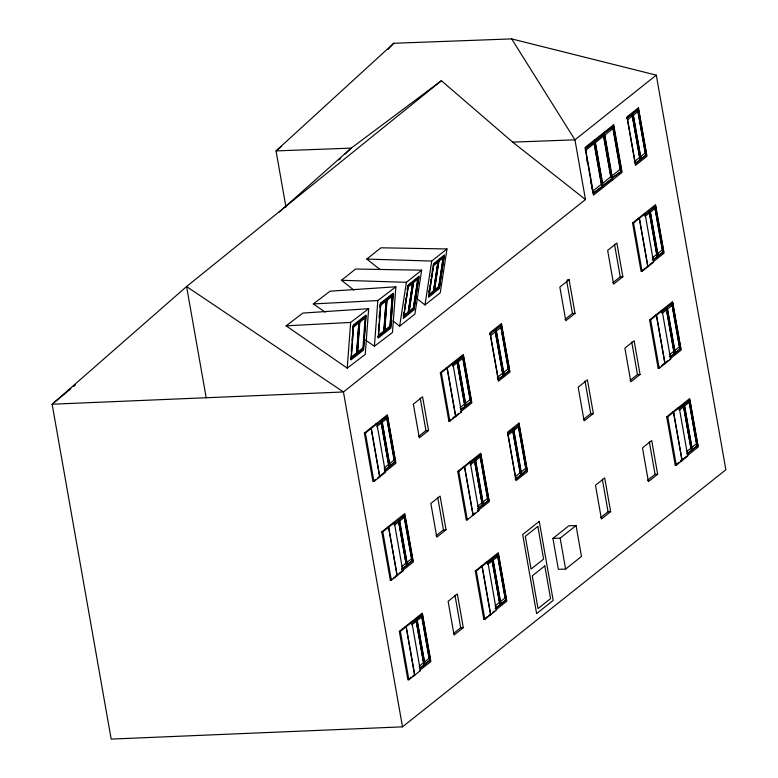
<?xml version="1.0" encoding="UTF-8"?>
<svg xmlns="http://www.w3.org/2000/svg" width="778" height="778" viewBox="0 0 778 778"><rect width="100%" height="100%" fill="white"/><g stroke="black" fill="none" stroke-linecap="round" stroke-linejoin="round"><path stroke-width="1.17" d="M351.296 351.423L351.549 346.074M352.074 340.657L352.23 336.699M352.852 329.882L352.988 326.147L359.66 321.1L357.296 353.932M351.228 358.716L353.591 325.885L365.806 316.267L363.433 349.098L350.615 358.979L357.51 353.766L359.874 320.935L359.271 321.197L356.898 354.029M356.684 354.194L359.057 321.363M357.744 353.358L362.83 349.361L365.203 316.529L365.806 316.267M378.507 327.703L378.672 325.36M379.265 317.152L379.518 313.631M380.024 306.6L380.189 304.256L387.084 299.044L384.711 331.875L384.108 332.138L386.471 299.306M378.507 329.532L378.847 324.747M379.285 318.766L379.625 313.972M380.063 307.991L380.228 305.598L385.995 301.057L383.836 330.971L378.896 334.871M378.429 336.825L380.802 303.994L393.016 294.376L390.644 327.207L377.826 337.088L384.497 332.041L386.87 299.209M383.894 332.303L386.267 299.472M384.108 332.138L390.041 327.47L392.404 294.638L393.016 294.376M347.221 368.13L350.635 322.432L368.665 308.681L365.252 354.389L347.221 368.13L286.129 325.826L302.856 313.077L368.665 308.681M374.422 346.249L377.836 300.541L395.876 286.79L392.462 332.498L374.422 346.249L365.563 340.103M403.335 315.226L403.685 312.882M407.234 289.533L407.584 287.199M403.675 313.66L403.315 316.062L408.207 312.036L412.564 283.309L407.672 287.335L407.312 289.727M404.949 305.287L405.309 302.895M405.678 300.502L406.038 298.1M418.749 277.308L408.392 285.827L403.607 317.356L413.974 308.837L418.749 277.308L413.089 281.646L408.314 313.174M403.84 316.85L408.129 313.32L412.914 281.801L413.536 281.597L408.761 313.126M408.868 310.441L413.04 282.92L417.776 279.02L413.419 307.748L408.683 311.638M413.721 281.451L408.936 312.97L408.129 313.32M409.15 312.484L413.342 309.041L418.126 277.513M429.018 291.653L429.378 289.319M431.323 276.482L431.683 274.148M429.009 292.431L429.378 290.038M429.923 286.45L430.283 284.058M430.642 281.665L431.012 279.273M431.372 276.871L431.732 274.478M432.101 272.086L432.461 269.694M444.092 256.079L433.725 264.598L428.941 296.126L439.307 287.607L444.092 256.079L438.432 260.426M429.174 295.621L433.463 292.09L438.247 260.572L439.055 260.222L434.27 291.74L433.647 291.945L438.247 261.593M438.88 260.367L434.095 291.896L433.463 292.09M433.647 291.945L438.675 287.811L443.46 256.283M399.649 326.196L406.398 282.307L421.657 270.18L414.907 314.059L399.649 326.196L392.968 320.925M424.983 304.966L431.732 261.077L446.99 248.95L440.241 292.829L424.983 304.966L416.395 298.188M388.086 49.432L393.726 43.276L511.661 38.9L656.292 75.145L725.864 469.756L402.498 726.846L111.176 739.1L52.136 404.22L186.584 286.547L441.408 80.708L512.673 142.131L585.474 199.557L343.448 391.976L52.136 404.22L70.847 388.767M338.984 159.957L340.725 158.265M345.092 154.044L351.209 148.131L441.408 80.708M393.726 43.276L276.044 150.913L285.944 207.065M278.845 212.394L351.209 148.131L276.044 150.913L281.636 146.303M73.657 386.452L75.524 384.906M438.247 260.572L433.093 264.802L433.725 264.598M412.914 281.801L407.76 286.032L408.392 285.827M433.006 266.105L437.897 262.079L433.541 290.807L429.466 294.162M428.834 295.28L430.526 293.889M404.56 315.323L406.252 313.933M405.182 315.119L406.875 313.729M408.732 312.211L410.414 310.821M380.141 269.596L366.778 259.055L380.938 247.803L446.99 248.95M353.854 290.068L341.445 280.284L355.604 269.032L421.657 270.18M656.292 75.145L574.942 139.826L512.673 142.131M586.573 147.334L589.364 145.116M591.222 143.638L593.079 142.16M594.343 141.158L597.066 138.99M599.789 136.821L604.263 133.904L612.15 178.609L593.429 193.489L585.542 148.783L604.263 133.904M608.717 161.921L603.738 133.69L611.916 127.184M621.544 171.141L611.615 178.395L621.544 171.141L613.657 126.425L603.738 133.69M585.28 150.631L594.12 143.599L601.306 184.337L592.457 191.359M604.38 135.44L612.938 128.633L620.115 169.371L611.566 176.178M635.47 163.04L640.926 159.334L632.913 113.889L626.523 118.334L638.524 109.426L646.537 154.871L635.373 163.75L627.36 118.305M634.08 112.333L636.793 110.175M627.895 119.549L632.29 116.058L639.594 157.467L634.313 161.659M593.517 192.779L602.736 186.098M612.15 178.609L602.221 185.864L603.057 185.835M646.537 154.871L640.284 159.218L632.271 113.773M375.881 423.942L376.892 423.903L385.431 472.343L373.936 481.475L372.915 481.514L364.376 433.083L387.376 414.8L395.914 463.231L380.656 475.368M451.833 363.589L452.845 363.55L461.383 411.98L449.888 421.122L448.877 421.161L440.338 372.73L463.328 354.447L471.867 402.878L461.257 411.319M491.365 332.683L489.518 334.161L501.518 325.253L509.532 370.698L498.367 379.567L490.354 334.122M364.376 433.083L365.397 433.045L376.892 423.903M440.338 372.73L441.35 372.691L452.845 363.55M381.201 420.781L386.617 416.473L394.631 461.918L389.214 466.226L381.201 420.781L382.037 420.752L390.05 466.197L389.214 466.226M452.339 364.26L457.795 360.545L465.808 405.99M458.962 358.989L461.675 356.83M377.213 424.584L387.454 416.444L395.467 461.889L384.303 470.758M452.242 364.96L463.406 356.081L471.419 401.526L461.179 409.666M490.889 335.376L495.275 331.875L502.578 373.284L497.307 377.476M644.038 213.853L645.05 213.814L653.598 262.244L642.093 271.386L641.082 271.425L632.543 222.994L655.533 204.711L664.072 253.142L653.462 261.573M376.824 426.568L381.21 423.067L388.514 464.476L384.118 467.977M381.735 422.658L386.831 418.603L394.135 460.012L389.029 464.067L381.94 423.845M452.777 366.205L457.172 362.713L464.476 404.122L460.08 407.614M632.543 222.994L633.555 222.955L645.05 213.814M652.071 208.533L655.621 206.345L663.634 251.79L653.394 259.93M644.456 215.224L655.621 206.345M644.981 216.469L649.377 212.978L656.681 254.387L652.285 257.878M569.088 279.701L559.849 287.053L565.791 320.76L575.03 313.417L569.088 279.701L567.356 279.769M565.042 319.388L572.433 313.515L575.03 313.417M418.545 436.487L425.936 430.613L428.532 430.516L422.59 396.799L413.351 404.152L419.293 437.858L428.532 430.516M612.84 282.725L620.231 276.851L622.828 276.754L616.886 243.047L607.647 250.39L613.589 284.106L622.828 276.754M497.531 379.606L503.92 375.161L495.907 329.716L495.071 329.746L503.084 375.191M504.183 374.315L509.532 370.698M384.39 470.058L389.856 466.353L381.842 420.908L381.006 420.937L389.019 466.382M460.352 409.705L466.003 405.834L457.989 360.389M466.071 405.153L471.419 401.526M373.751 480.853L375.424 479.53M378.769 476.865L379.79 476.826L371.252 428.396L370.124 428.513M448.877 421.161L450.54 419.838M452.213 418.506L454.624 416.59M456.608 415.005L458.495 413.517M652.557 259.959L658.013 256.254L650 210.809L649.163 210.838L657.177 256.283M651.896 225.037L657.371 256.127L663.634 251.79M641.918 270.763L645.254 268.109M649.756 264.52L652.577 262.283M393.289 522.709L394.31 522.67L402.848 571.101L391.344 580.242L390.332 580.281L381.794 531.851L404.793 513.568L413.332 561.998L399.007 573.386M469.241 462.307L470.252 462.268L478.791 510.699L467.296 519.84L466.285 519.879L457.736 471.449L480.746 453.214L489.284 501.645L477.789 510.786M381.794 531.851L382.805 531.812L394.31 522.67M457.736 471.449L458.757 471.41L470.252 462.268M661.125 310.772L662.146 310.733L670.685 359.164L659.19 368.305L658.169 368.344L649.63 319.914L672.63 301.631L681.168 350.061L670.548 358.493M401.322 517.389L404.035 515.24L412.048 560.685L407.536 564.274M470.68 462.288L474.376 459.341L482.389 504.786L477.76 508.462M488.001 500.322L479.987 454.877L480.823 454.848L488.837 500.293L482.584 504.64L474.57 459.195L478.188 456.316M507.985 432.928L510.767 430.72M514.618 427.657L512.809 429.096L513.645 429.067L521.659 474.512L520.822 474.541L513.227 431.489M401.72 569.525L412.885 560.656L404.871 515.211L393.707 524.08M470.583 462.988L480.823 454.848M649.63 319.914L650.641 319.875L662.146 310.733M519.062 424.749L507.898 433.628L515.911 479.073L527.076 470.194L519.062 424.749L518.226 424.778L526.239 470.223L520.822 474.541M661.631 311.433L672.707 303.264L680.721 348.709L670.48 356.849M668.253 306.172L670.062 304.733M661.543 312.143L667.086 307.728L675.1 353.173L669.644 356.878M394.232 525.335L398.628 521.834L405.931 563.243L401.536 566.744M470.194 464.972L474.59 461.48L481.883 502.889L477.498 506.381M507.548 435.573L512.828 431.382L520.122 472.791L515.736 476.282M514.19 430.292L518.44 426.918L525.743 468.327L520.638 472.382L513.344 430.973M662.068 313.388L666.464 309.897L673.767 351.306L669.372 354.797M630.073 380.452L637.464 374.578L640.061 374.481L634.119 340.774L624.88 348.116L630.822 381.833L640.061 374.481M436.05 535.76L443.441 529.886L446.037 529.789L440.095 496.082L430.856 503.424L436.798 537.141L446.037 529.789M583.364 419.507L590.755 413.633L593.361 413.536L587.419 379.829L578.18 387.172L584.122 420.879L593.361 413.536M406.447 562.834L411.552 558.779L404.249 517.37L399.143 521.425L406.242 561.648M482.399 502.481L487.505 498.426L480.201 457.017L475.105 461.072L482.195 501.295M401.808 568.825L407.264 565.12L399.25 519.675L398.424 519.704L406.437 565.149M515.075 479.102L521.464 474.658L513.451 429.213L512.614 429.252L520.628 474.697M477.673 509.172L488.837 500.293M666.454 307.602L674.468 353.047L680.721 348.709M390.332 580.281L392.005 578.958M393.668 577.626L396.352 576.265M466.285 519.879L467.948 518.547M473.073 514.472L474.959 512.974M658.169 368.344L659.841 367.012M661.504 365.689L664.023 363.686L664.937 363.734L656.399 315.304L655.377 315.343M665.91 362.188L667.787 360.691M678.221 407.691L679.233 407.653L687.771 456.083L676.277 465.225L675.255 465.263L666.717 416.833L689.716 398.55L698.255 446.98L687.645 455.412M666.717 416.833L667.738 416.794L679.233 407.653M680.575 406.884L684.183 404.648L692.196 450.092L687.567 453.769M684.445 403.811L689.794 400.184L697.808 445.629L686.731 453.798M678.63 409.063L689.794 400.184M420.392 670.636L408.897 679.778L407.886 679.816L399.347 631.386L422.337 613.103L430.876 661.533L419.381 670.675L420.392 670.636L411.854 622.206L410.842 622.244M486.785 561.833L487.806 561.794L496.345 610.224L484.85 619.366L483.828 619.405L475.29 570.974L498.29 552.74L506.838 601.17L496.218 609.612M399.347 631.386L400.359 631.347L411.854 622.206M475.29 570.974L476.301 570.935L487.806 561.794M412.272 622.176L414.12 620.708M417.066 618.364L421.588 614.766L429.602 660.211L424.175 664.529L416.162 619.084M487.3 562.552L492.756 558.847L500.769 604.292L495.314 607.997M493.019 558.001L498.377 554.383L506.39 599.828L495.226 608.707M679.165 410.307L683.561 406.816L690.854 448.225L686.468 451.717M420.198 668.321L430.438 660.182L422.425 614.737L412.184 622.877M487.213 563.262L498.377 554.383M411.786 624.86L416.181 621.369L423.485 662.778L419.089 666.269M487.738 564.507L492.134 561.006L499.437 602.415L495.041 605.916M552.925 538.434L568.806 525.802L576.041 525.539L581.487 556.435L565.616 569.058L558.38 569.331L552.925 538.434L560.16 538.162L576.041 525.539M453.302 633.642L460.693 627.758L463.299 627.671L457.357 593.954L448.118 601.297L454.06 635.013L463.299 627.671M600.665 517.603L608.056 511.73L610.652 511.632L604.71 477.925L595.471 485.268L601.423 518.984L610.652 511.632M647.666 480.24L655.057 474.366L657.653 474.269L651.711 440.562L642.472 447.904L648.414 481.611L657.653 474.269M424 662.37L429.096 658.314L421.802 616.905L416.697 620.961L423.786 661.183M499.953 602.007L505.058 597.951L497.755 556.542L492.649 560.598L496.821 584.259M692.459 449.256L697.808 445.629M419.361 668.36L424.817 664.645L416.804 619.2L415.967 619.23L423.981 664.675M501.032 603.446L506.39 599.828M675.255 465.263L678.591 462.609M686.76 456.122L680.264 461.276L681.275 461.247M408.722 679.155L411.222 677.161M483.828 619.405L487.164 616.76M492.503 612.51L494.39 611.012M388.173 297.974L392.404 294.638M360.117 320.526L365.203 316.529M353.027 327.489L358.794 322.948L356.635 352.862L350.868 357.403M364.94 318.105L359.358 322.5L357.199 352.415L362.781 348.019M380.121 334.841L381.833 333.499M325.165 312.124L313.339 303.935L330.066 291.186L395.876 286.79M380.189 304.256L380.802 303.994M352.988 326.147L353.591 325.885M388.232 328.238L388.844 327.976M390.041 327.47L390.644 327.207M362.83 349.361L363.433 349.098M438.675 287.811L439.307 287.607M413.342 309.041L413.974 308.837M313.339 303.935L377.836 300.541M286.129 325.826L350.635 322.432M638.524 109.426L637.697 109.455L645.711 154.9M613.657 126.425L612.831 126.464L620.708 171.17M594.849 141.382L594.013 141.421L601.9 186.127M638.291 218.423L639.409 218.297L647.948 266.728L646.829 266.854M657.371 256.127L658.207 256.098L650.194 210.653M646.09 267.447L647.101 267.408M672.707 303.264L671.871 303.294L679.884 348.739M655.484 315.255L656.496 315.216L665.044 363.647M501.518 325.253L500.682 325.282L508.695 370.727M463.406 356.081L462.579 356.11L470.593 401.555M674.468 353.047L675.294 353.017L667.281 307.573M669.663 359.203L670.685 359.164M446.193 368.072L447.204 368.033L455.743 416.463M446.086 368.159L447.097 368.12L455.636 416.551M663.177 364.367L664.188 364.328M460.372 412.019L461.383 411.98M453.875 417.183L454.897 417.144M672.464 412.262L673.592 412.136L682.131 460.566L681.11 460.605M394.631 461.918L395.467 461.889M474.57 459.195L475.407 459.156L483.42 504.601M463.494 466.878L464.612 466.751L473.15 515.182L472.139 515.221M681.013 460.693L682.024 460.654L673.485 412.223M384.42 472.372L385.431 472.343M526.239 470.223L527.076 470.194M377.923 477.536L378.935 477.498M482.389 504.786L483.226 504.757L475.212 459.312M477.78 510.738L478.791 510.699M387.541 527.28L388.66 527.163L397.208 575.594L396.187 575.632M412.048 560.685L412.885 560.656M481.144 566.326L482.156 566.287L490.704 614.717L489.683 614.756M481.037 566.403L482.059 566.365L490.597 614.795L488.837 615.427L489.848 615.388M401.827 571.14L402.848 571.101M396.08 575.71L397.101 575.671L388.562 527.241M405.095 626.815L406.213 626.689L414.752 675.119L413.633 675.246L414.645 675.207L406.106 626.776M429.602 660.211L430.438 660.182M424.175 664.529L425.012 664.49L416.998 619.045M412.885 675.839L413.906 675.8M366.778 259.055L431.732 261.077M341.445 280.284L406.398 282.307M511.661 38.9L574.942 139.826L585.474 199.557M654.784 206.374L662.798 251.819M688.958 400.213L696.971 445.658M633.107 113.734L641.121 159.179M684.377 404.492L692.391 449.937L691.554 449.966L683.541 404.521M649.358 210.682L651.468 222.644M632.076 113.919L640.09 159.364M666.26 307.757L674.273 353.202M683.347 404.677L691.36 450.122M639.302 218.385L647.841 266.815M633.555 222.955L642.093 271.386M650.641 319.875L659.19 368.305M667.738 416.794L676.277 465.225M604.312 132.192L612.714 179.835M604.788 137.764L605.206 140.089M605.615 142.423L611.362 175.011M609.125 164.275L609.544 166.628M609.962 168.982L610.37 171.335M603.427 133.933L611.314 178.639M614.494 244.302L620.231 276.851M631.717 342.028L637.464 374.578M649.319 441.816L655.057 474.366M594.917 139.661L603.32 187.304M594.587 139.914L602.989 187.566M599.702 169.682L594.985 142.909L603.543 136.101L610.72 176.839L602.172 183.647L601.754 181.313M600.12 172.006L600.528 174.33M600.937 176.664L601.345 178.989M594.548 142.335L597.037 156.456M597.455 158.809L597.864 161.163M598.282 163.516L598.7 165.87M599.109 168.213L600.149 174.097M600.567 176.45L600.976 178.804M601.394 181.157L601.802 183.511M586.923 159.937L587.332 162.262M590.823 182.052L591.231 184.376M591.64 186.71L592.048 189.035M585.017 381.084L590.755 413.633M602.318 479.18L608.056 511.73M566.695 280.965L572.433 313.515M560.16 538.162L565.616 569.058M496.101 329.561L504.115 375.006L503.278 375.035L495.469 330.786M497.541 554.413L505.554 599.857M492.951 558.692L500.964 604.136L500.137 604.166L492.328 559.917M497.239 586.631L499.748 600.83M457.153 360.428L465.166 405.873M456.958 360.584L464.972 406.028M491.929 558.876L499.943 604.321M464.505 466.839L473.043 515.269M441.35 372.691L449.888 421.122M458.757 471.41L467.296 519.84M476.301 570.935L484.85 619.366M420.198 398.064L425.936 430.613M437.703 497.337L443.441 529.886M454.955 595.219L460.693 627.758M399.445 519.519L407.458 564.964L406.631 564.993L398.618 519.548M371.145 428.474L379.683 476.904M365.397 433.045L373.936 481.475M382.805 531.812L391.344 580.242M400.359 631.347L408.897 679.778M402.498 726.846L343.448 391.976L186.584 286.547L206.199 397.743M353.504 324.932L350.985 359.922L363.559 350.022L366.078 315.032L353.504 324.932M380.714 303.041L378.186 338.031L390.76 328.131L393.289 293.141L380.714 303.041M386.559 300.609L384.41 330.524L389.982 326.138L392.141 296.224L386.559 300.609M408.411 284.904L403.305 318.503L413.984 309.732L419.079 276.141L408.411 284.904M433.745 263.674L428.639 297.274L439.317 288.502L444.413 254.912L433.745 263.674M438.384 261.69L434.017 290.408L438.753 286.518L443.12 257.79L438.384 261.69M613.706 124.713L585.027 147.519L593.429 195.161L622.108 172.366L613.706 124.713M638.446 107.792L626.951 116.933L635.49 165.364L646.985 156.222L638.446 107.792M637.902 111.594L632.806 115.65L640.109 157.059L645.205 153.003L637.902 111.594M501.44 323.609L489.936 332.751L498.484 381.181L509.979 372.04L501.44 323.609M500.896 327.412L495.8 331.467L503.094 372.876L508.199 368.821L500.896 327.412M462.793 358.25L457.688 362.305L464.991 403.714L470.087 399.659L462.793 358.25M654.998 208.504L649.893 212.569L657.196 253.978L662.302 249.913L654.998 208.504M518.984 423.115L507.489 432.257L516.028 480.687L527.523 471.546L518.984 423.115M672.085 305.423L666.979 309.488L674.283 350.897L679.389 346.832L672.085 305.423M539.251 521.386L522.68 534.564L536.616 613.589L553.187 600.412L539.251 521.386M689.172 402.343L684.076 406.398L691.37 447.807L696.475 443.752L689.172 402.343M537.831 526.405L525.306 536.363L531.073 569.068L543.598 559.1L537.831 526.405M544.804 565.917L532.269 575.876L538.036 608.581L550.571 598.613L544.804 565.917"/></g></svg>
